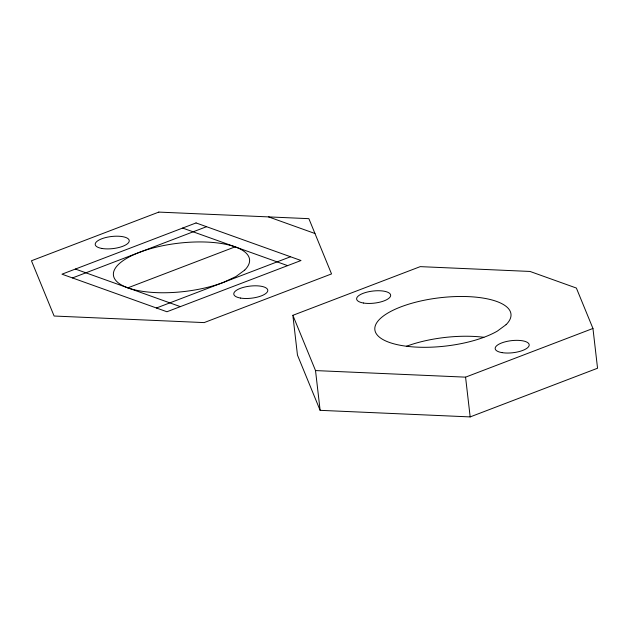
<?xml version="1.0" encoding="UTF-8"?>
<svg xmlns="http://www.w3.org/2000/svg" width="629" height="629" viewBox="0 0 629 629"><rect width="100%" height="100%" fill="white"/><g stroke="black" fill="none" stroke-linecap="round" stroke-linejoin="round"><path stroke-width="0.94" d="M72.469 277.939L206.556 226.692M127.86 287.846L235.128 246.851M156.432 307.998L290.519 256.758M292.862 315.318L420.243 266.633L530.011 271.445L576.368 288.043L592.95 328.464L597.55 368.232L470.17 416.909L320.122 410.336L297.462 355.078L292.862 315.318L315.522 370.575L320.122 410.336M315.522 370.575L465.57 377.148L592.95 328.464M268.599 216.903L314.956 233.501M182.646 228.06L287.61 265.635M75.378 269.055L180.342 306.63M465.57 377.148L470.17 416.909M406.342 346.312A68.506 24.327 -6.6 0 1 483.874 337.293M244.673 270.116L235.93 276.563L223.476 282.374A68.506 24.327 -6.6 0 1 116.735 281.47A68.506 24.327 -6.6 0 1 183.81 242.66A68.506 24.327 -6.6 0 1 244.673 270.116M506.086 324.658L497.342 331.106A68.506 24.327 -6.6 0 1 382.794 339.463A68.506 24.327 -6.6 0 1 439.278 297.824A68.506 24.327 -6.6 0 1 506.086 324.658M158.83 212.091L31.45 260.768L54.11 316.025L204.158 322.598L331.538 273.922L308.878 218.664L158.83 212.091M196.059 222.933L61.972 274.181L166.929 311.756L301.016 260.516L196.059 222.933M101.984 248.471A17.125 6.086 -6.6 0 0 129.126 241.583A17.125 6.086 -6.6 0 0 105.554 237.589A17.125 6.086 -6.6 0 0 101.984 248.471M240.53 298.067A17.125 6.086 -6.6 0 0 267.671 291.18A17.125 6.086 -6.6 0 0 244.099 287.194A17.125 6.086 -6.6 0 0 240.53 298.067M363.397 303.013A17.125 6.086 -6.6 0 0 390.538 296.125A17.125 6.086 -6.6 0 0 366.966 292.131A17.125 6.086 -6.6 0 0 363.397 303.013M501.942 352.617A17.125 6.086 -6.6 0 0 529.083 345.722A17.125 6.086 -6.6 0 0 505.512 341.736A17.125 6.086 -6.6 0 0 501.942 352.617"/></g></svg>
